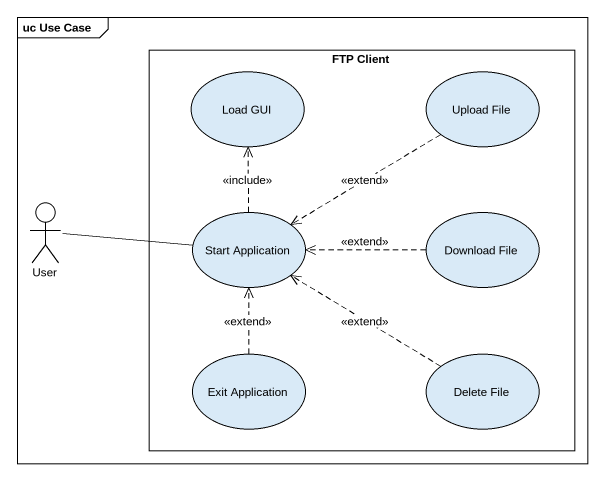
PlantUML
@startuml
mainframe uc Use Case
rectangle "FTP Client" as FTP_Client {
  usecase "Load GUI" as Load_GUI
  usecase "Upload File" as Upload_File
  usecase "Start Application" as Start_Application
  usecase "Download File" as Download_File
  usecase "Exit Application" as Exit_Application
  usecase "Delete File" as Delete_File
}
actor User
Upload_File ..> Start_Application : <<extend>>
User -right- Start_Application
Start_Application .up.> Load_GUI : <<include>>
Download_File .left.> Start_Application : <<extend>>
Exit_Application .up.> Start_Application : <<extend>>
Delete_File .up.> Start_Application : <<extend>>
@enduml
